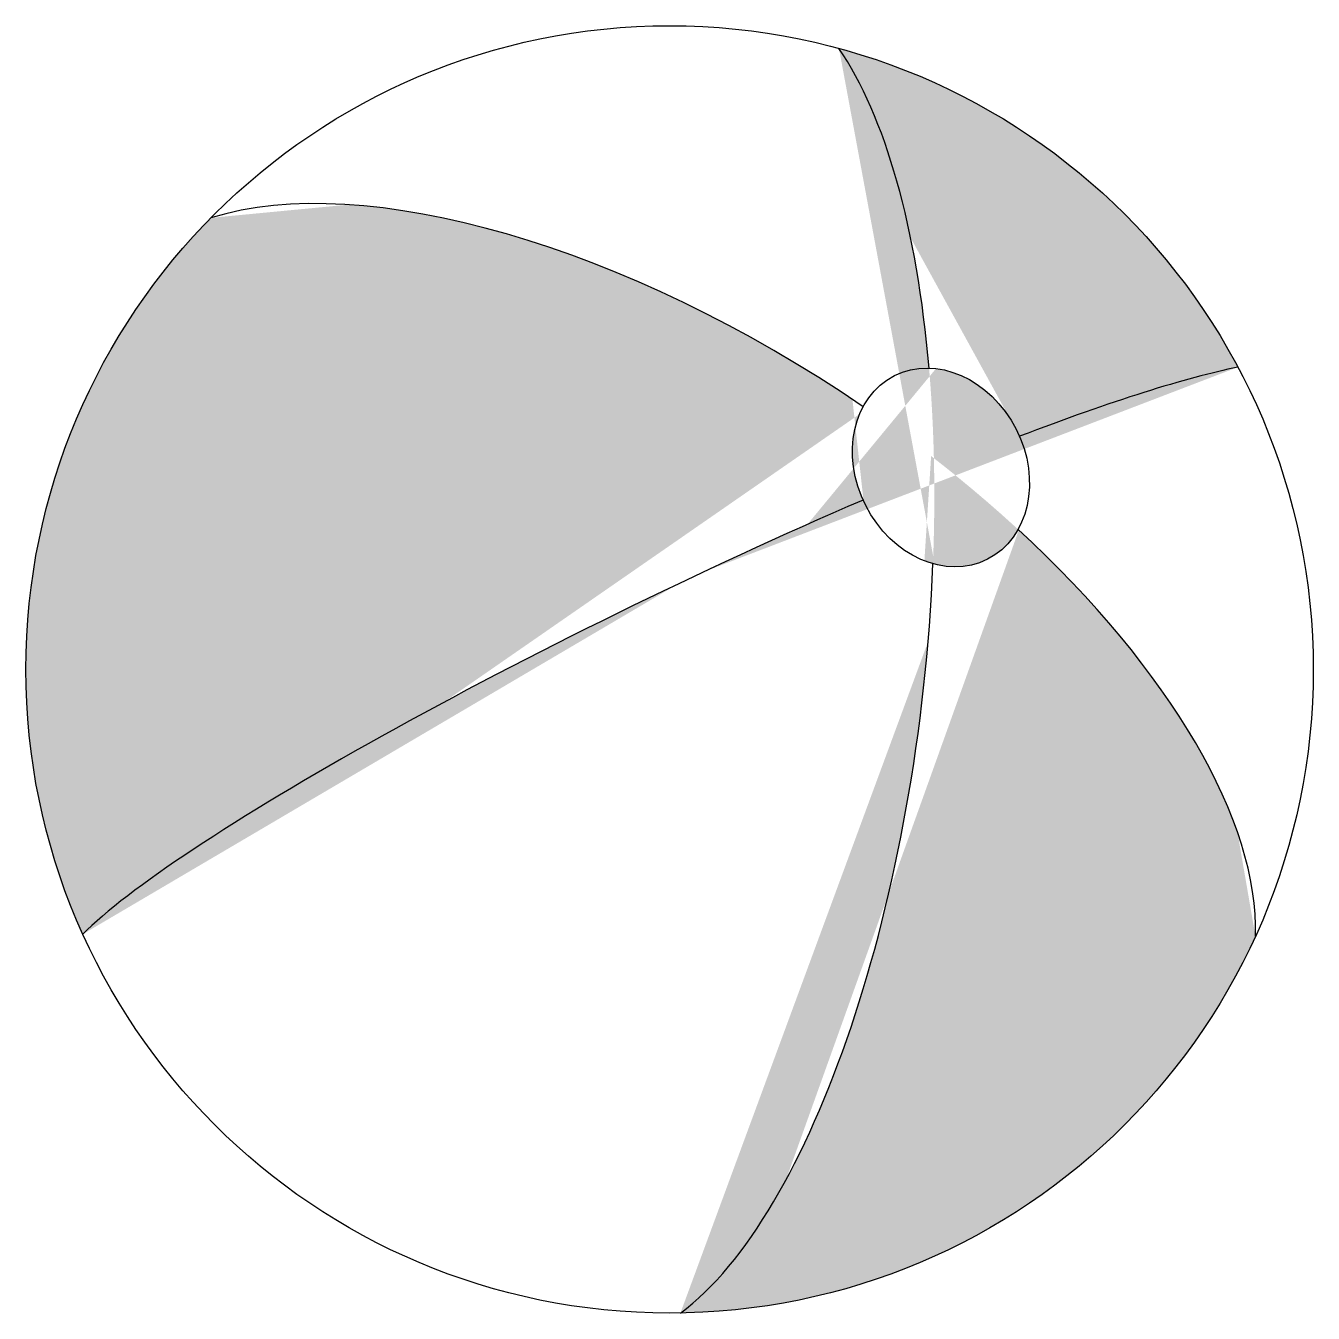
# Model space of a CAD drawing. Extents: x -2.6 to 2.54, y -2.6 to 2.54.
import ezdxf

# ---------------------------------------------------------------- set-up
doc = ezdxf.new("R2010")
doc.units = 0

msp = doc.modelspace()

# ---------------------------------------------------------------- hatches: boundary and pattern name
h = msp.add_hatch(color=256)
h.dxf.hatch_style = 1
edge = h.paths.add_edge_path()
edge.add_ellipse((-0.0254, 0.0279), major_axis=(2.2337, -1.4686), ratio=0.46831, start_angle=447.8966, end_angle=518.9602)
edge.add_arc((-0.0301, -0.0307), 2.5726, 135.4455, 180)
edge.add_arc((-0.0301, -0.0307), 2.5726, 180, 204.2808)
edge.add_ellipse((0.0388, -0.0426), major_axis=(-2.4994, -1.2061), ratio=0.120295, start_angle=250.3325, end_angle=341.2955, ccw=False)
edge.add_ellipse((1.0546, 0.7766), major_axis=(-0.1861, 0.3669), ratio=0.81943, start_angle=29.7615, end_angle=86.5481, ccw=False)
edge = h.paths.add_edge_path()
edge.add_ellipse((-0.0367, 0.0026), major_axis=(0.3017, 2.7188), ratio=0.375556, start_angle=199.1458, end_angle=280.6081, ccw=False)
edge.add_arc((-0.0301, -0.0307), 2.5726, 270.9638, 335.522)
edge.add_ellipse((-0.0254, 0.0279), major_axis=(2.2337, -1.4686), ratio=0.46831, start_angle=375.952, end_angle=430.6753)
edge.add_ellipse((1.0546, 0.7766), major_axis=(-0.1861, 0.3669), ratio=0.81943, start_angle=143.0334, end_angle=208.8913, ccw=False)
edge = h.paths.add_edge_path()
edge.add_ellipse((-0.0367, 0.0026), major_axis=(0.3017, 2.7188), ratio=0.375556, start_angle=297.8772, end_angle=336.5198, ccw=False)
edge.add_ellipse((1.0546, 0.7766), major_axis=(-0.1861, 0.3669), ratio=0.81943, start_angle=265.7087, end_angle=335.9844, ccw=False)
edge.add_ellipse((0.0388, -0.0426), major_axis=(-2.4994, -1.2061), ratio=0.120295, start_angle=565.0692, end_angle=594.6008, ccw=False)
edge.add_arc((-0.0301, -0.0307), 2.5726, 28.0071, 74.7421)

# ---------------------------------------------------------------- linework, layer by layer
msp.add_circle((-0.0301, -0.0307), 2.5726)
for centre, major_axis, ratio, start_param, end_param in [((-0.0367, 0.0026), (0.3017, 2.7188), 0.375556, 5.198939, 5.873378), ((-0.0254, 0.0279), (2.2337, -1.4686), 0.46831, 7.81727, 9.057564), ((0.0388, -0.0426), (-2.4994, -1.2061), 0.120295, 9.862318, 10.377741), ((0.0388, -0.0426), (-2.4994, -1.2061), 0.120295, 4.369127, 5.956731), ((-0.0254, 0.0279), (2.2337, -1.4686), 0.46831, 6.5616, 7.516701), ((-0.0367, 0.0026), (0.3017, 2.7188), 0.375556, 3.47575, 4.897535)]:
    msp.add_ellipse(centre, major_axis=major_axis, ratio=ratio, start_param=start_param, end_param=end_param)
msp.add_ellipse((1.0546, 0.7766), major_axis=(-0.1861, 0.3669), ratio=0.81943)

doc.saveas('drawing.dxf')
